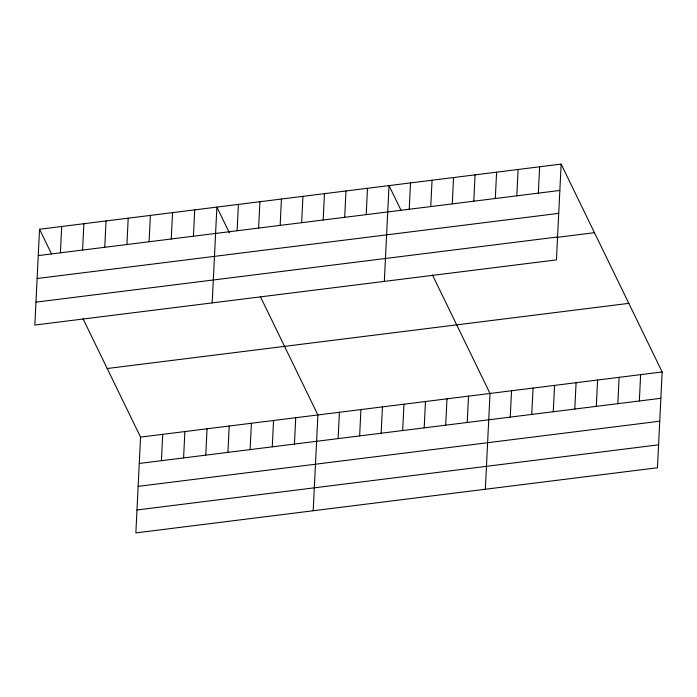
<?xml version="1.0" encoding="UTF-8"?>
<svg xmlns="http://www.w3.org/2000/svg" width="697" height="697" viewBox="0 0 697 697"><rect width="100%" height="100%" fill="white"/><g stroke="black" fill="none" stroke-linecap="round" stroke-linejoin="round"><path stroke-width="1.05" d="M39.537 229.252L34.85 325.046L556.45 259.894L561.137 164.1L39.537 229.252L51.569 254.022M60.412 252.828L61.702 226.481M82.586 250.057L83.875 223.72M104.75 247.296L106.04 220.949M126.924 244.525L128.204 218.178M149.088 241.754L150.378 215.408M82.995 318.686L140.55 437.106L135.863 532.9L657.463 467.748L662.15 371.954L561.137 164.1M171.253 238.984L172.542 212.637M161.425 460.682L162.715 434.336M193.426 236.213L194.716 209.867M183.59 457.912L184.879 431.565M212.193 302.899L216.88 207.105L229.383 232.824M205.763 455.141L207.053 428.794M237.111 230.759L238.4 204.413M227.928 452.37L229.217 426.024M258.622 228.076L259.911 201.729M250.101 449.6L251.39 423.262M280.142 225.384L281.431 199.037M272.266 446.838L273.555 420.491M301.653 222.7L302.942 196.354M294.439 444.067L295.72 417.721M323.173 220.008L324.462 193.661M313.206 510.744L317.893 414.95L260.338 296.53M344.693 217.325L345.973 190.978M338.115 438.605L339.404 412.267M366.204 214.632L367.493 188.286M359.635 435.921L360.924 409.575M384.326 281.396L389.013 185.602L401.045 210.372M381.154 433.238L382.444 406.891M409.235 209.257L410.524 182.91M402.666 430.546L403.955 404.199M430.755 206.573L432.044 180.227M424.185 427.862L425.475 401.516M452.266 203.881L453.555 177.535M445.697 425.17L446.986 398.823M473.786 201.198L475.075 174.851M467.217 422.487L468.506 396.14M495.306 198.506L496.595 172.168M485.339 489.25L490.017 393.448L432.471 275.027M516.817 195.822L518.106 169.476M510.248 417.111L511.537 390.764M538.337 193.13L539.626 166.792M531.767 414.419L533.057 388.072M553.279 411.735L554.568 385.389M574.798 409.043L576.088 382.697M596.31 406.36L597.599 380.013M617.83 403.668L619.119 377.33M639.349 400.984L640.63 374.637M38.248 255.599L559.848 190.447M37.124 278.521L558.733 213.36M35.974 302.132L557.574 236.98M556.816 237.398L594.471 232.693M107.216 368.513L628.816 303.361M140.55 437.106L662.15 371.954M139.261 463.453L660.861 398.292M138.137 486.367L659.737 421.215M136.978 509.977L658.587 444.825"/></g></svg>
